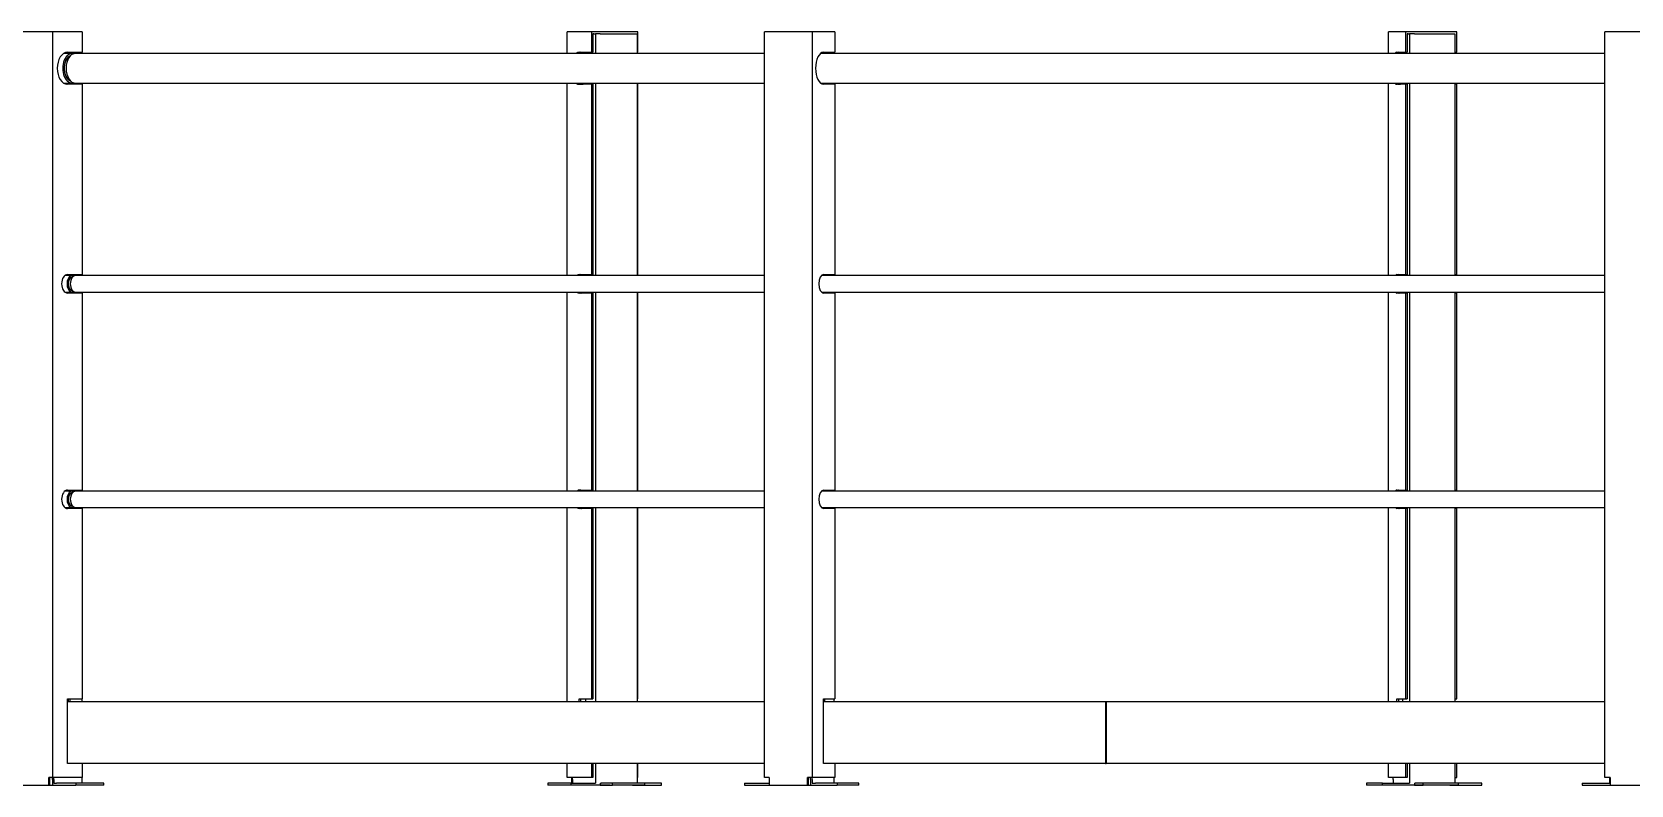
# Model space of a CAD drawing. Header units: millimetres. Extents: x 0 to 59400, y 0 to 42000.
# Drawn here: x 26748 to 29345, y 38547 to 39770 of the extents above; entities that cross this region are included whole.
import ezdxf

# ---------------------------------------------------------------- set-up
doc = ezdxf.new("R2010")
doc.units = ezdxf.units.MM
doc.header["$LTSCALE"] = 100
doc.layers.add('Visible', color=7, linetype='Continuous', lineweight=25)

msp = doc.modelspace()

# ---------------------------------------------------------------- linework, layer by layer
at = {"layer": 'Visible'}
for p, q in [((26781.81, 39770.38), (26713.58, 39770.38)), ((26829.41, 39770.38), (26781.81, 39770.38)), ((26781.81, 38559.38), (26781.81, 39770.38)), ((26829.41, 39770.38), (26829.41, 39737.38)), ((27656.3, 39770.38), (27616.86, 39770.38)), ((27616.86, 39735.53), (27616.86, 39770.38)), ((27732.03, 39770.38), (27656.3, 39770.38)), ((27656.3, 39770.38), (27656.3, 39737.38)), ((27658.83, 39767.38), (27658.83, 39737.38)), ((27660.51, 39767.38), (27658.83, 39767.38)), ((27660.51, 39767.38), (27663.21, 39767.38)), ((27663.21, 39767.38), (27663.21, 39735.53)), ((27670.78, 39767.38), (27663.21, 39767.38)), ((27670.78, 39767.38), (27722.95, 39767.38)), ((27722.95, 39767.38), (27730.53, 39767.38)), ((27730.53, 39767.38), (27730.53, 39735.53)), ((27732.03, 39737.38), (27732.03, 39770.38)), ((28015.21, 39770.38), (27937.31, 39770.38)), ((27937.31, 38559.38), (27937.31, 39770.38)), ((28051.77, 39770.38), (28015.21, 39770.38)), ((28015.21, 38559.38), (28015.21, 39770.38)), ((28051.77, 39770.38), (28051.77, 39737.38)), ((28978.41, 39770.38), (28951.01, 39770.38)), ((28951.01, 39735.53), (28951.01, 39770.38)), ((29061.83, 39770.38), (28978.41, 39770.38)), ((28978.41, 39770.38), (28978.41, 39737.38)), ((28981.19, 39767.38), (28981.19, 39737.38)), ((28983.05, 39767.38), (28981.19, 39767.38)), ((28983.05, 39767.38), (28984.93, 39767.38)), ((28984.93, 39767.38), (28984.93, 39735.53)), ((28993.27, 39767.38), (28984.93, 39767.38)), ((28993.27, 39767.38), (29050.73, 39767.38)), ((29050.73, 39767.38), (29059.07, 39767.38)), ((29059.07, 39767.38), (29059.07, 39735.53)), ((29061.83, 39737.38), (29061.83, 39770.38)), ((29387.43, 39770.38), (29302.53, 39770.38)), ((29302.53, 38559.38), (29302.53, 39770.38)), ((26813.3, 39735.53), (26799.33, 39735.53)), ((26804.87, 39735.53), (26803.11, 39737.09)), ((26805.07, 39737.37), (26807.15, 39735.53)), ((26805.61, 39737.38), (26829.41, 39737.38)), ((26806.78, 39729.23), (26807.35, 39729.73)), ((27937.31, 39735.53), (26818.64, 39735.53)), ((26828.89, 39737.38), (26828.89, 39735.53)), ((27636.58, 39737.38), (27656.3, 39737.38)), ((27643.47, 39737.38), (27645.2, 39735.53)), ((27656.3, 39737.38), (27658.83, 39737.38)), ((27730.53, 39737.38), (27732.03, 39737.38)), ((29302.53, 39735.53), (28028.67, 39735.53)), ((28030.66, 39735.53), (28029.92, 39736.38)), ((28031.83, 39737.17), (28033.25, 39735.53)), ((28033.49, 39737.38), (28051.77, 39737.38)), ((28049.94, 39737.38), (28049.94, 39735.53)), ((28964.71, 39737.38), (28978.41, 39737.38)), ((28971.21, 39737.38), (28972.41, 39735.53)), ((28978.41, 39737.38), (28981.19, 39737.38)), ((29059.07, 39737.38), (29061.83, 39737.38)), ((26799.33, 39687.23), (26813.3, 39687.23)), ((26806.78, 39693.53), (26807.35, 39693.03)), ((26818.64, 39687.23), (27937.31, 39687.23)), ((26828.89, 39687.23), (26828.89, 39685.38)), ((27616.86, 39374.83), (27616.86, 39687.23)), ((27663.21, 39687.23), (27663.21, 39374.83)), ((27730.53, 39687.23), (27730.53, 39374.83)), ((28028.67, 39687.23), (29302.53, 39687.23)), ((28049.94, 39687.23), (28049.94, 39685.38)), ((28951.01, 39374.83), (28951.01, 39687.23)), ((28984.93, 39687.23), (28984.93, 39374.83)), ((29059.07, 39687.23), (29059.07, 39374.83)), ((26829.41, 39685.38), (26805.61, 39685.38)), ((26829.41, 39685.38), (26829.41, 39376.38)), ((27656.3, 39685.38), (27636.58, 39685.38)), ((27656.3, 39685.38), (27656.3, 39376.38)), ((27658.83, 39685.38), (27656.3, 39685.38)), ((27658.83, 39685.38), (27658.83, 39376.38)), ((27732.03, 39685.38), (27730.53, 39685.38)), ((27732.03, 39376.38), (27732.03, 39685.38)), ((28051.77, 39685.38), (28033.49, 39685.38)), ((28051.77, 39685.38), (28051.77, 39376.38)), ((28978.41, 39685.38), (28964.71, 39685.38)), ((28978.41, 39685.38), (28978.41, 39376.38)), ((28981.19, 39685.38), (28978.41, 39685.38)), ((28981.19, 39685.38), (28981.19, 39376.38)), ((29061.83, 39685.38), (29059.07, 39685.38)), ((29061.83, 39376.38), (29061.83, 39685.38)), ((26802.61, 39374.83), (26802.03, 39375.34)), ((26803.53, 39376.03), (26804.89, 39374.83)), ((26805.61, 39376.38), (26829.41, 39376.38)), ((26828.89, 39376.38), (26828.89, 39374.83)), ((27636.58, 39376.38), (27656.3, 39376.38)), ((27641.88, 39376.38), (27643.33, 39374.83)), ((27656.3, 39376.38), (27658.83, 39376.38)), ((27730.53, 39376.38), (27732.03, 39376.38)), ((28030.94, 39375.49), (28031.52, 39374.83)), ((28033.49, 39376.38), (28051.77, 39376.38)), ((28049.94, 39376.38), (28049.94, 39374.83)), ((28964.71, 39376.38), (28978.41, 39376.38)), ((28970.1, 39376.38), (28971.11, 39374.83)), ((28978.41, 39376.38), (28981.19, 39376.38)), ((29059.07, 39376.38), (29061.83, 39376.38)), ((26813.3, 39374.83), (26801.28, 39374.83)), ((26810.51, 39370.95), (26811.63, 39371.73)), ((26810.51, 39351.8), (26811.63, 39351.03)), ((26811.66, 39371.88), (26811.85, 39371.88)), ((26811.66, 39350.88), (26811.85, 39350.88)), ((27937.31, 39374.83), (26818.64, 39374.83)), ((29302.53, 39374.83), (28030.16, 39374.83)), ((26801.28, 39347.93), (26813.3, 39347.93)), ((26829.41, 39346.38), (26805.61, 39346.38)), ((26818.64, 39347.93), (27937.31, 39347.93)), ((26828.89, 39347.93), (26828.89, 39346.38)), ((26829.41, 39346.38), (26829.41, 39026.38)), ((27616.86, 39024.83), (27616.86, 39347.93)), ((27656.3, 39346.38), (27636.58, 39346.38)), ((27656.3, 39346.38), (27656.3, 39026.38)), ((27658.83, 39346.38), (27656.3, 39346.38)), ((27658.83, 39346.38), (27658.83, 39026.38)), ((27663.21, 39347.93), (27663.21, 39024.83)), ((27730.53, 39347.93), (27730.53, 39024.83)), ((27732.03, 39346.38), (27730.53, 39346.38)), ((27732.03, 39026.38), (27732.03, 39346.38)), ((28030.16, 39347.93), (29302.53, 39347.93)), ((28051.77, 39346.38), (28033.49, 39346.38)), ((28049.94, 39347.93), (28049.94, 39346.38)), ((28051.77, 39346.38), (28051.77, 39026.38)), ((28951.01, 39024.83), (28951.01, 39347.93)), ((28978.41, 39346.38), (28964.71, 39346.38)), ((28978.41, 39346.38), (28978.41, 39026.38)), ((28981.19, 39346.38), (28978.41, 39346.38)), ((28981.19, 39346.38), (28981.19, 39026.38)), ((28984.93, 39347.93), (28984.93, 39024.83)), ((29059.07, 39347.93), (29059.07, 39024.83)), ((29061.83, 39346.38), (29059.07, 39346.38)), ((29061.83, 39026.38), (29061.83, 39346.38)), ((26813.3, 39024.83), (26801.28, 39024.83)), ((26802.61, 39024.83), (26802.03, 39025.34)), ((26803.53, 39026.03), (26804.89, 39024.83)), ((26805.61, 39026.38), (26829.41, 39026.38)), ((26810.51, 39020.95), (26811.63, 39021.73)), ((26811.85, 39021.88), (26811.66, 39021.88)), ((27937.31, 39024.83), (26818.64, 39024.83)), ((26828.89, 39026.38), (26828.89, 39024.83)), ((27636.58, 39026.38), (27656.3, 39026.38)), ((27641.88, 39026.38), (27643.33, 39024.83)), ((27656.3, 39026.38), (27658.83, 39026.38)), ((27730.53, 39026.38), (27732.03, 39026.38)), ((29302.53, 39024.83), (28030.16, 39024.83)), ((28030.94, 39025.49), (28031.52, 39024.83)), ((28033.49, 39026.38), (28051.77, 39026.38)), ((28049.94, 39026.38), (28049.94, 39024.83)), ((28964.71, 39026.38), (28978.41, 39026.38)), ((28970.1, 39026.38), (28971.11, 39024.83)), ((28978.41, 39026.38), (28981.19, 39026.38)), ((29059.07, 39026.38), (29061.83, 39026.38)), ((26801.28, 38997.93), (26813.3, 38997.93)), ((26829.41, 38996.38), (26805.61, 38996.38)), ((26810.51, 39001.8), (26811.63, 39001.03)), ((26811.85, 39000.88), (26811.66, 39000.88)), ((26818.64, 38997.93), (27937.31, 38997.93)), ((26828.89, 38997.93), (26828.89, 38996.38)), ((26829.41, 38996.38), (26829.41, 38687.38)), ((27616.86, 38682.38), (27616.86, 38997.93)), ((27656.3, 38996.38), (27636.58, 38996.38)), ((27656.3, 38996.38), (27656.3, 38687.38)), ((27658.83, 38996.38), (27656.3, 38996.38)), ((27658.83, 38996.38), (27658.83, 38687.38)), ((27663.21, 38997.93), (27663.21, 38682.38)), ((27730.53, 38997.93), (27730.53, 38682.38)), ((27732.03, 38996.38), (27730.53, 38996.38)), ((27732.03, 38687.38), (27732.03, 38996.38)), ((28030.16, 38997.93), (29302.53, 38997.93)), ((28051.77, 38996.38), (28033.49, 38996.38)), ((28049.94, 38997.93), (28049.94, 38996.38)), ((28051.77, 38996.38), (28051.77, 38687.38)), ((28951.01, 38682.38), (28951.01, 38997.93)), ((28978.41, 38996.38), (28964.71, 38996.38)), ((28978.41, 38996.38), (28978.41, 38687.38)), ((28981.19, 38996.38), (28978.41, 38996.38)), ((28981.19, 38996.38), (28981.19, 38687.38)), ((28984.93, 38997.93), (28984.93, 38682.38)), ((29059.07, 38997.93), (29059.07, 38682.38)), ((29061.83, 38996.38), (29059.07, 38996.38)), ((29061.83, 38687.38), (29061.83, 38996.38)), ((26805.28, 38582.38), (26805.28, 38687.38)), ((26805.28, 38687.38), (26829.41, 38687.38)), ((27937.31, 38682.38), (26805.28, 38682.38)), ((26807.05, 38682.38), (26807.05, 38687.38)), ((26809.32, 38687.38), (26809.32, 38682.38)), ((26828.89, 38687.38), (26828.89, 38682.38)), ((27636.31, 38682.38), (27636.31, 38687.38)), ((27636.31, 38687.38), (27656.3, 38687.38)), ((27638.83, 38687.38), (27638.83, 38682.38)), ((27647, 38687.38), (27647, 38682.38)), ((27656.3, 38687.38), (27658.83, 38687.38)), ((27730.53, 38687.38), (27732.03, 38687.38)), ((28033.24, 38582.38), (28033.24, 38687.38)), ((28033.24, 38687.38), (28051.77, 38687.38)), ((28491.29, 38682.38), (28033.24, 38682.38)), ((28034.92, 38687.38), (28034.92, 38682.38)), ((28049.94, 38687.38), (28049.94, 38682.38)), ((28491.29, 38682.38), (28491.29, 38582.38)), ((28492.44, 38682.38), (28491.29, 38682.38)), ((28492.44, 38682.38), (28492.44, 38582.38)), ((29302.53, 38682.38), (28492.44, 38682.38)), ((28964.52, 38682.38), (28964.52, 38687.38)), ((28964.52, 38687.38), (28978.41, 38687.38)), ((28967.3, 38687.38), (28967.3, 38682.38)), ((28973.66, 38687.38), (28973.66, 38682.38)), ((28978.41, 38687.38), (28981.19, 38687.38)), ((29059.07, 38687.38), (29061.83, 38687.38)), ((26806.02, 38582.38), (26805.28, 38582.38)), ((27937.31, 38582.38), (26806.02, 38582.38)), ((26829.41, 38582.38), (26829.41, 38559.38)), ((27616.86, 38559.38), (27616.86, 38582.38)), ((27656.3, 38582.38), (27656.3, 38559.38)), ((27658.83, 38582.38), (27658.83, 38559.38)), ((27663.21, 38582.38), (27663.21, 38550.38)), ((27730.53, 38582.38), (27730.53, 38550.39)), ((27732.03, 38559.38), (27732.03, 38582.38)), ((28033.8, 38582.38), (28033.24, 38582.38)), ((28491.29, 38582.38), (28033.8, 38582.38)), ((28051.77, 38582.38), (28051.77, 38559.38)), ((28491.29, 38582.38), (28492.44, 38582.38)), ((29302.53, 38582.38), (28492.44, 38582.38)), ((28951.01, 38559.38), (28951.01, 38582.38)), ((28978.41, 38582.38), (28978.41, 38559.38)), ((28981.19, 38582.38), (28981.19, 38559.38)), ((28984.93, 38582.38), (28984.93, 38550.38)), ((29059.07, 38582.38), (29059.07, 38550.39)), ((29061.83, 38559.38), (29061.83, 38582.38)), ((26720.4, 38547.38), (26774.98, 38547.38)), ((26781.81, 38559.38), (26774.98, 38559.38)), ((26774.98, 38547.38), (26774.98, 38559.38)), ((26774.98, 38547.38), (26776.94, 38547.38)), ((26776.94, 38547.38), (26776.94, 38559.38)), ((26776.94, 38547.39), (26780.96, 38547.39)), ((26780.96, 38556.38), (26780.96, 38559.38)), ((26780.96, 38556.38), (26780.96, 38547.38)), ((26780.96, 38547.38), (26787.78, 38547.38)), ((26787.68, 38559.38), (26781.81, 38559.38)), ((26783.23, 38556.38), (26783.23, 38559.38)), ((26783.23, 38556.38), (26783.23, 38550.38)), ((26783.23, 38550.38), (26787.78, 38550.38)), ((26829.41, 38559.38), (26787.68, 38559.38)), ((26818.86, 38550.38), (26787.78, 38550.38)), ((26787.78, 38547.38), (26818.86, 38547.38)), ((26864.51, 38550.38), (26818.86, 38550.38)), ((26818.86, 38550.38), (26818.86, 38547.38)), ((26864.51, 38547.38), (26818.86, 38547.38)), ((26828.89, 38559.38), (26828.89, 38550.38)), ((26846.19, 38550.39), (26828.89, 38550.39)), ((26846.19, 38550.38), (26846.19, 38550.39)), ((26864.51, 38547.38), (26864.51, 38550.38)), ((27623.66, 38550.38), (27585.84, 38550.38)), ((27585.84, 38550.38), (27585.84, 38547.38)), ((27623.66, 38547.38), (27585.84, 38547.38)), ((27621.72, 38559.38), (27616.86, 38559.38)), ((27656.3, 38559.38), (27621.72, 38559.38)), ((27623.66, 38550.38), (27663.21, 38550.38)), ((27623.66, 38547.38), (27623.66, 38550.38)), ((27670.78, 38547.38), (27623.66, 38547.38)), ((27624.43, 38550.38), (27624.43, 38559.38)), ((27625.39, 38556.38), (27625.39, 38559.38)), ((27625.39, 38556.38), (27625.39, 38550.38)), ((27658.83, 38559.38), (27656.3, 38559.38)), ((27670.78, 38550.39), (27670.78, 38547.39)), ((27670.78, 38550.39), (27672.41, 38550.39)), ((27670.78, 38547.39), (27670.78, 38547.38)), ((27670.78, 38547.39), (27672.41, 38547.39)), ((27686.63, 38547.38), (27670.78, 38547.38)), ((27690.78, 38550.39), (27672.41, 38550.39)), ((27672.41, 38547.39), (27690.78, 38547.39)), ((27686.63, 38547.39), (27686.63, 38547.38)), ((27690.18, 38547.39), (27690.18, 38547.38)), ((27721.33, 38547.38), (27690.18, 38547.38)), ((27742.95, 38550.39), (27690.78, 38550.39)), ((27690.78, 38547.39), (27690.78, 38550.39)), ((27742.95, 38547.39), (27690.78, 38547.39)), ((27721.33, 38547.39), (27721.33, 38547.38)), ((27722.95, 38547.38), (27721.33, 38547.38)), ((27722.95, 38547.39), (27722.95, 38547.38)), ((27722.95, 38547.38), (27770.07, 38547.38)), ((27730.53, 38559.38), (27732.03, 38559.38)), ((27742.95, 38547.39), (27742.95, 38550.39)), ((27770.07, 38550.38), (27742.95, 38550.38)), ((27770.07, 38547.38), (27770.07, 38550.38)), ((27904.96, 38550.38), (27940.45, 38550.38)), ((27904.96, 38550.38), (27904.96, 38547.38)), ((27904.96, 38547.38), (27940.45, 38547.38)), ((27945.1, 38559.38), (27937.31, 38559.38)), ((27940.45, 38550.38), (27945.1, 38550.38)), ((27940.45, 38547.38), (27945.1, 38547.38)), ((27945.1, 38559.38), (27945.1, 38547.38)), ((27945.1, 38547.38), (28007.42, 38547.38)), ((28015.21, 38559.38), (28007.42, 38559.38)), ((28007.42, 38547.38), (28007.42, 38559.38)), ((28007.42, 38547.38), (28008.92, 38547.38)), ((28008.92, 38547.38), (28008.92, 38559.38)), ((28008.92, 38547.39), (28012.29, 38547.39)), ((28012.29, 38556.38), (28012.29, 38559.38)), ((28012.29, 38556.38), (28012.29, 38547.38)), ((28012.29, 38547.38), (28020.08, 38547.38)), ((28014.89, 38556.38), (28014.89, 38559.38)), ((28014.89, 38556.38), (28014.89, 38550.38)), ((28014.89, 38550.38), (28020.08, 38550.38)), ((28019.72, 38559.38), (28015.21, 38559.38)), ((28051.77, 38559.38), (28019.72, 38559.38)), ((28055.57, 38550.38), (28020.08, 38550.38)), ((28020.08, 38547.38), (28055.57, 38547.38)), ((28049.94, 38559.38), (28049.94, 38550.38)), ((28060.68, 38550.39), (28049.94, 38550.39)), ((28090.62, 38550.38), (28055.57, 38550.38)), ((28055.57, 38550.38), (28055.57, 38547.38)), ((28090.62, 38547.38), (28055.57, 38547.38)), ((28060.68, 38550.38), (28060.68, 38550.39)), ((28090.62, 38547.38), (28090.62, 38550.38)), ((28941.36, 38550.38), (28915.08, 38550.38)), ((28915.08, 38550.38), (28915.08, 38547.38)), ((28941.36, 38547.38), (28915.08, 38547.38)), ((28941.36, 38550.38), (28984.93, 38550.38)), ((28941.36, 38547.38), (28941.36, 38550.38)), ((28993.27, 38547.38), (28941.36, 38547.38)), ((28954.39, 38559.38), (28951.01, 38559.38)), ((28978.41, 38559.38), (28954.39, 38559.38)), ((28958.65, 38556.38), (28958.65, 38559.38)), ((28958.65, 38556.38), (28958.65, 38550.38)), ((28981.19, 38559.38), (28978.41, 38559.38)), ((28993.27, 38550.39), (28993.27, 38547.39)), ((28993.27, 38550.39), (28994.39, 38550.39)), ((28993.27, 38547.39), (28993.27, 38547.38)), ((28993.27, 38547.39), (28994.39, 38547.39)), ((29027.21, 38547.38), (28993.27, 38547.38)), ((29007.16, 38550.39), (28994.39, 38550.39)), ((28994.39, 38547.39), (29007.16, 38547.39)), ((29064.62, 38550.39), (29007.16, 38550.39)), ((29007.16, 38547.39), (29007.16, 38550.39)), ((29064.62, 38547.39), (29007.16, 38547.39)), ((29027.21, 38547.39), (29027.21, 38547.38)), ((29030.01, 38547.39), (29030.01, 38547.38)), ((29049.61, 38547.38), (29030.01, 38547.38)), ((29049.61, 38547.39), (29049.61, 38547.38)), ((29050.73, 38547.38), (29049.61, 38547.38)), ((29050.73, 38547.39), (29050.73, 38547.38)), ((29050.73, 38547.38), (29102.64, 38547.38)), ((29059.07, 38559.38), (29061.83, 38559.38)), ((29064.62, 38547.39), (29064.62, 38550.39)), ((29102.64, 38550.38), (29064.62, 38550.38)), ((29102.64, 38547.38), (29102.64, 38550.38)), ((29265.57, 38550.38), (29304.24, 38550.38)), ((29265.57, 38550.38), (29265.57, 38547.38)), ((29265.57, 38547.38), (29304.24, 38547.38)), ((29311.02, 38559.38), (29302.53, 38559.38)), ((29304.24, 38550.38), (29309.9, 38550.38)), ((29304.24, 38547.38), (29311.02, 38547.38)), ((29309.9, 38559.38), (29309.9, 38556.38)), ((29309.9, 38556.38), (29309.9, 38550.38)), ((29311.02, 38559.38), (29311.02, 38547.38)), ((29311.02, 38547.38), (29378.94, 38547.38))]:
    msp.add_line(p, q, dxfattribs=at)
for centre, major_axis, ratio, start_param, end_param in [((26805.61, 39711.38), (0, -26), 0.6521819, 3.1415927, 6.2831853), ((26813.3, 39711.38), (0, -24.15), 0.6470054, 2.969804, 6.4549739), ((26813.3, 39711.38), (0, 20.9), 0.6470054, 0.2279885, 2.9136041), ((26813.3, 39711.38), (0, -20.5), 0.6466748, 3.6557989, 5.7689791), ((26818.64, 39711.38), (0, -24.15), 0.6463442, 3.1415927, 6.2831853), ((27636.58, 39711.38), (0, 26), 0.5403619, 0, 0.3795103), ((27639.1, 39711.38), (0, 26), 0.5403619, 0, 0.3795103), ((28033.49, 39711.38), (0, -26), 0.5007219, 3.1415927, 6.2831853), ((28964.71, 39711.38), (0, 26), 0.3754113, 0, 0.3795103), ((28967.49, 39711.38), (0, 26), 0.3754113, 0, 0.3795103), ((26798.24, 39711.38), (0, -26), 0.6521819, 0.2190315, 0.3795103), ((26800.52, 39711.38), (0, -26), 0.6521819, 0.1507966, 0.3795103), ((27636.58, 39711.38), (0, -26), 0.5403619, 5.903675, 6.2831853), ((27639.1, 39711.38), (0, -26), 0.5403619, 5.903675, 6.2831853), ((27639.71, 39711.38), (0, -26), 0.5403619, 5.903675, 6.6626956), ((27642.23, 39711.38), (0, -26), 0.5403619, 5.903675, 6.1932276), ((28025.56, 39711.38), (0, -26), 0.5007219, 0.3093279, 0.3795103), ((28028.16, 39711.38), (0, -26), 0.5007219, 0.2061415, 0.3795103), ((28964.71, 39711.38), (0, -26), 0.3754113, 5.903675, 6.2831853), ((28967.49, 39711.38), (0, -26), 0.3754113, 5.903675, 6.2831853), ((28968.59, 39711.38), (0, -26), 0.3754113, 5.903675, 6.6626956), ((28971.38, 39711.38), (0, -26), 0.3754113, 5.903675, 6.1402619), ((26805.61, 39361.38), (0, -15), 0.6521819, 3.1415927, 6.2831853), ((26813.3, 39361.38), (0, -13.45), 0.6470054, 2.8296183, 6.5951597), ((27636.58, 39361.38), (0, 15), 0.5403619, 0, 0.4586146), ((27639.1, 39361.38), (0, 15), 0.5403619, 0, 0.4586146), ((28033.49, 39361.38), (0, -15), 0.5007219, 3.1415927, 6.2831853), ((28964.71, 39361.38), (0, 15), 0.3754113, 0, 0.4586146), ((28967.49, 39361.38), (0, 15), 0.3754113, 0, 0.4586146), ((26813.3, 39361.38), (0, 10.8), 0.6470054, 0.1797918, 2.9618009), ((26813.3, 39361.38), (0, -10.5), 0.6466748, 3.5643537, 5.8604242), ((26818.64, 39361.38), (0, -13.45), 0.6463442, 3.1415927, 6.2831853), ((26798.24, 39361.38), (0, -15), 0.6521819, 0.3861516, 0.4586146), ((26800.52, 39361.38), (0, -15), 0.6521819, 0.2634275, 0.4586146), ((27636.58, 39361.38), (0, -15), 0.5403619, 5.8245707, 6.2831853), ((27639.1, 39361.38), (0, -15), 0.5403619, 5.8245707, 6.2831853), ((27639.71, 39361.38), (0, -15), 0.5403619, 5.8245707, 6.7417999), ((27642.23, 39361.38), (0, -15), 0.5403619, 5.8245707, 6.1268325), ((28028.16, 39361.38), (0, -15), 0.5007219, 0.362686, 0.4586146), ((28964.71, 39361.38), (0, -15), 0.3754113, 5.8245707, 6.2831853), ((28967.49, 39361.38), (0, -15), 0.3754113, 5.8245707, 6.2831853), ((28968.59, 39361.38), (0, -15), 0.3754113, 5.8245707, 6.7417999), ((28971.38, 39361.38), (0, -15), 0.3754113, 5.8245707, 6.0337143), ((26805.61, 39011.38), (0, -15), 0.6521819, 3.1415927, 6.2831853), ((26813.3, 39011.38), (0, -13.45), 0.6470054, 2.8296183, 6.5951597), ((26813.3, 39011.38), (0, 10.8), 0.6470054, 0.1797918, 2.9618009), ((26813.3, 39011.38), (0, 10.5), 0.6466748, 0.4227611, 2.7188316), ((26818.64, 39011.38), (0, -13.45), 0.6463442, 3.1415927, 6.2831853), ((27636.58, 39011.38), (0, 15), 0.5403619, 0, 0.4586146), ((27639.1, 39011.38), (0, 15), 0.5403619, 0, 0.4586146), ((28033.49, 39011.38), (0, -15), 0.5007219, 3.1415927, 6.2831853), ((28964.71, 39011.38), (0, 15), 0.3754113, 0, 0.4586146), ((28967.49, 39011.38), (0, 15), 0.3754113, 0, 0.4586146), ((26798.24, 39011.38), (0, -15), 0.6521819, 0.3861516, 0.4586146), ((26800.52, 39011.38), (0, -15), 0.6521819, 0.2634275, 0.4586146), ((27636.58, 39011.38), (0, -15), 0.5403619, 5.8245707, 6.2831853), ((27639.1, 39011.38), (0, -15), 0.5403619, 5.8245707, 6.2831853), ((27639.71, 39011.38), (0, -15), 0.5403619, 5.8245707, 6.7417999), ((27642.23, 39011.38), (0, -15), 0.5403619, 5.8245707, 6.1268325), ((28028.16, 39011.38), (0, -15), 0.5007219, 0.362686, 0.4586146), ((28964.71, 39011.38), (0, -15), 0.3754113, 5.8245707, 6.2831853), ((28967.49, 39011.38), (0, -15), 0.3754113, 5.8245707, 6.2831853), ((28968.59, 39011.38), (0, -15), 0.3754113, 5.8245707, 6.7417999), ((28971.38, 39011.38), (0, -15), 0.3754113, 5.8245707, 6.0337143)]:
    msp.add_ellipse(centre, major_axis=major_axis, ratio=ratio, start_param=start_param, end_param=end_param, dxfattribs=at)
for points in [[(26810.18, 39731.68), (26809.16, 39731.14), (26808.21, 39730.48), (26807.35, 39729.73)], [(26807.35, 39693.03), (26808.21, 39692.27), (26809.16, 39691.61), (26810.18, 39691.08)]]:
    msp.add_open_spline(points, degree=3, dxfattribs=at)
for points, knots in [([(26814.15, 39372.9), (26813.83, 39372.82), (26813.52, 39372.71), (26812.65, 39372.37), (26812.12, 39372.07), (26811.63, 39371.73)], [4.87718049, 4.87718049, 4.87718049, 4.87718049, 4.96604563, 4.96604563, 5.13515006, 5.13515006, 5.13515006, 5.13515006]), ([(26811.63, 39351.03), (26812.12, 39350.69), (26812.65, 39350.39), (26813.52, 39350.04), (26813.83, 39349.94), (26814.15, 39349.86)], [1.14803525, 1.14803525, 1.14803525, 1.14803525, 1.31713968, 1.31713968, 1.40600481, 1.40600481, 1.40600481, 1.40600481]), ([(26811.63, 39021.73), (26812.12, 39022.07), (26812.65, 39022.37), (26813.52, 39022.71), (26813.83, 39022.82), (26814.15, 39022.9)], [2.71883157, 2.71883157, 2.71883157, 2.71883157, 2.88793601, 2.88793601, 2.97680114, 2.97680114, 2.97680114, 2.97680114]), ([(26814.15, 38999.86), (26813.83, 38999.94), (26813.52, 39000.04), (26812.65, 39000.39), (26812.12, 39000.69), (26811.63, 39001.03)], [6.44797682, 6.44797682, 6.44797682, 6.44797682, 6.53684196, 6.53684196, 6.70594639, 6.70594639, 6.70594639, 6.70594639])]:
    msp.add_open_spline(points, degree=3, knots=knots, dxfattribs=at)

doc.saveas('drawing.dxf')
